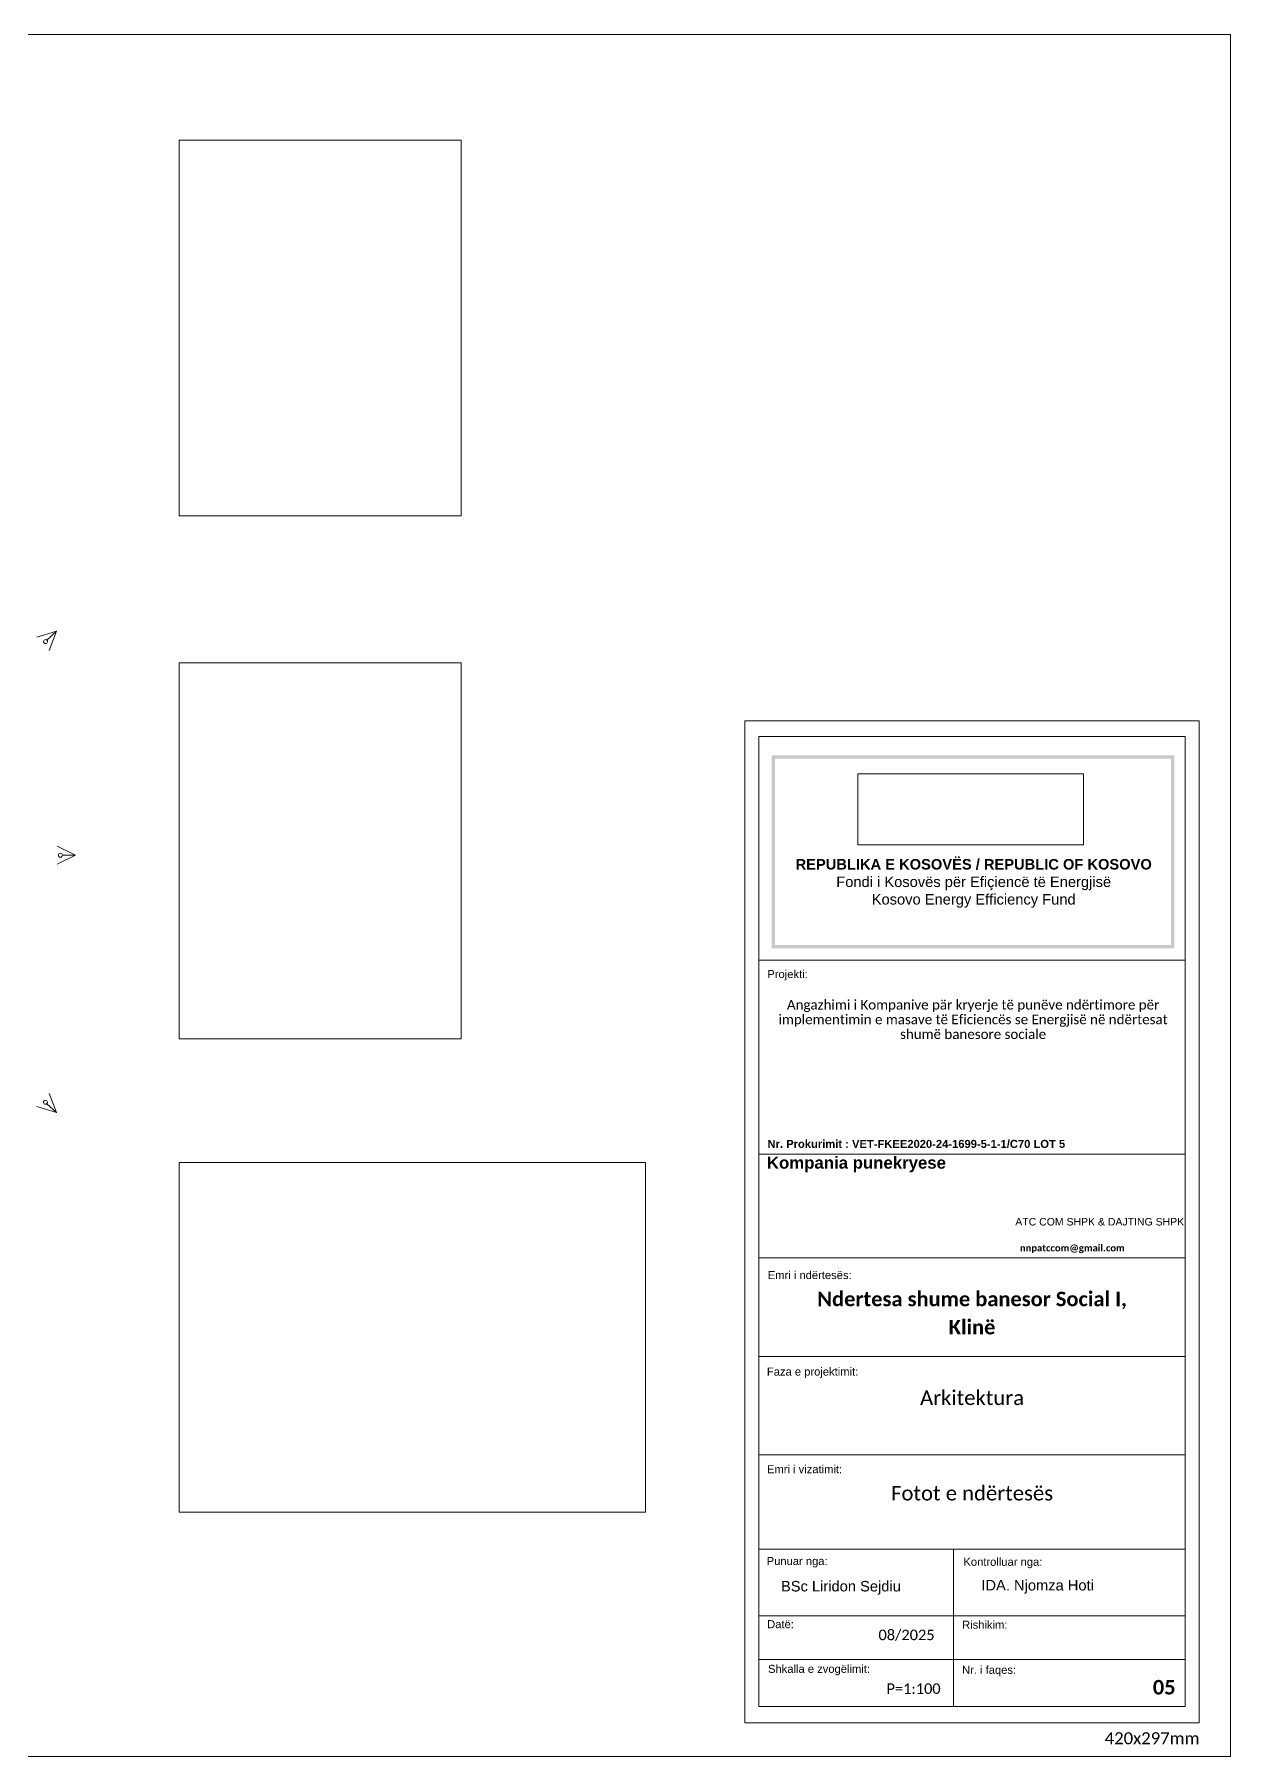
# Model space of a CAD drawing. Header units: feet. Extents: x 2583673 to 2624673, y -122443 to -93743.
# Drawn here: x 2604746 to 2624673, y -122443 to -93743 of the extents above; entities that cross this region are included whole.
import ezdxf

# ---------------------------------------------------------------- set-up
doc = ezdxf.new("R2010")
doc.units = ezdxf.units.FT
doc.header["$MEASUREMENT"] = 0
doc.header["$XCLIPFRAME"] = 0
for name, color, linetype, lineweight in [('Annotation - Text_Pen_No__1', 7, 'Continuous', 5), ('Dimensioning - General_Pen_No__41', 7, 'Continuous', 5), ('Shell - Roof_Pen_No__1', 7, 'Continuous', 5), ('Shell - Roof_Pen_No__21', 7, 'Continuous', 5)]:
    doc.layers.add(name, color=color, linetype=linetype, lineweight=lineweight)
for name, color, linetype, lineweight, true_color in [('Annotation - Text_Pen_No__61', 7, 'Continuous', 5, 0x6a6a6a), ('Drawing & Figure_Pen_No__48', 7, 'Continuous', 5, 0xa80f02), ('Shell - Roof_Pen_No__61', 7, 'Continuous', 5, 0x6a6a6a), ('Structural - Bearing_Pen_No__86', 7, 'Continuous', 5, 0x5555ff)]:
    doc.layers.add(name, color=color, linetype=linetype, lineweight=lineweight, true_color=true_color)
doc.layers.add('Drawing & Figure', color=7, linetype='Continuous')
doc.styles.add('GENERATED_STYLE_1', font='arialbd.ttf')
doc.styles.add('GENERATED_STYLE_2', font='calibri.ttf')
doc.styles.add('GENERATED_STYLE_3', font='calibrib.ttf')
doc.styles.add('GENERATED_STYLE_4', font='arial.ttf')
doc.styles.add('GENERATED_STYLE_5', font='calibril.ttf')
picture_1 = doc.add_image_def('image2.jpg', size_in_pixel=(4032, 3024))
picture_2 = doc.add_image_def('image5.jpg', size_in_pixel=(4032, 3024))
picture_3 = doc.add_image_def('image7.png', size_in_pixel=(354, 134))
picture_4 = doc.add_image_def('image8.jpg', size_in_pixel=(4032, 3024))

msp = doc.modelspace()

# ---------------------------------------------------------------- hatches: boundary and pattern name
at = {"layer": 'Structural - Bearing_Pen_No__86', "linetype": 'Continuous', "lineweight": 5, "true_color": 0x5555ff}
for points in [[(2617027, -105757), (2618298, -105757), (2618298, -105815), (2617085, -105815), (2617085, -108841), (2617027, -108841)], [(2617637, -105815), (2617637, -105757), (2623739, -105757), (2623739, -108841), (2623681, -108841), (2623681, -105815)], [(2617027, -107790), (2617085, -107790), (2617085, -108918), (2618298, -108918), (2618298, -108976), (2617027, -108976)], [(2617637, -108976), (2617637, -108918), (2623681, -108918), (2623681, -107790), (2623739, -107790), (2623739, -108976)]]:
    msp.add_hatch(color=173, dxfattribs=at).paths.add_polyline_path(points)

# ---------------------------------------------------------------- linework, layer by layer
at = {"layer": 'Drawing & Figure_Pen_No__48', "color": 14, "linetype": 'Continuous', "lineweight": 5, "true_color": 0xa80f02, "flags": 128}
for points in [[(2605115, -103689), (2604787, -103790)], [(2605115, -103689), (2604954, -103838)], [(2605115, -103689), (2604989, -104008)], [(2605430, -107420), (2605122, -107272)], [(2605430, -107420), (2605122, -107569)], [(2605430, -107420), (2605212, -107420)], [(2605115, -111710), (2604787, -111609)], [(2605115, -111710), (2604954, -111562)], [(2605115, -111710), (2604989, -111392)]]:
    msp.add_lwpolyline(points, dxfattribs=at)
for points in [[(2604897, -103859, -0.414214), (2604932, -103828, -0.414214), (2604963, -103863, -0.414214), (2604928, -103894, -0.414214)], [(2605155, -107397, -0.414214), (2605202, -107398, -0.414214), (2605201, -107445, -0.414214), (2605154, -107444, -0.414214)], [(2604897, -111540, 0.414214), (2604932, -111572, 0.414214), (2604963, -111537, 0.414214), (2604928, -111505, 0.414214)]]:
    msp.add_lwpolyline(points, format="xyb", close=True, dxfattribs=at)
at = {"layer": 'Shell - Roof_Pen_No__1', "color": 7, "linetype": 'Continuous', "lineweight": 5}
for p, q in [((2616584, -105182), (2624150, -105182)), ((2616584, -112405), (2616584, -105182)), ((2624150, -105182), (2624150, -121882)), ((2616815, -112405), (2616815, -105444)), ((2616815, -105444), (2623920, -105444)), ((2623920, -105444), (2623920, -112405)), ((2623920, -109169), (2616815, -109169)), ((2616815, -121611), (2616815, -109734)), ((2623920, -109734), (2623920, -121611)), ((2623920, -112405), (2616815, -112405)), ((2623920, -112405), (2616815, -112405)), ((2623920, -114133), (2616815, -114133)), ((2623920, -115775), (2616815, -115775)), ((2623920, -117417), (2616815, -117417)), ((2623920, -118989), (2616815, -118989)), ((2620059, -118989), (2620059, -121611)), ((2623920, -120097), (2616815, -120097)), ((2623920, -120824), (2616815, -120824)), ((2623920, -121611), (2616815, -121611)), ((2624150, -121882), (2616584, -121882))]:
    msp.add_line(p, q, dxfattribs=at)
at = {"layer": 'Shell - Roof_Pen_No__21', "color": 7, "linetype": 'Continuous', "lineweight": 5}
for p, q in [((2583673, -93743), (2624673, -93743)), ((2624673, -122443), (2624673, -93743)), ((2624673, -122443), (2624673, -93743)), ((2583673, -122443), (2624673, -122443)), ((2583673, -122443), (2624673, -122443))]:
    msp.add_line(p, q, dxfattribs=at)
at = {"layer": 'Shell - Roof_Pen_No__61', "color": 251, "linetype": 'Continuous', "lineweight": 5, "true_color": 0x6a6a6a}
msp.add_line((2616584, -121882), (2616584, -109734), dxfattribs=at)

# ---------------------------------------------------------------- texts
at = {"layer": 'Annotation - Text_Pen_No__1', "color": 7, "linetype": 'Continuous', "lineweight": 5, "style": 'GENERATED_STYLE_4'}
msp.add_text('IDA. Njomza Hoti', height=175, dxfattribs=at).set_placement((2620522, -119675))
at = {"layer": 'Annotation - Text_Pen_No__1', "color": 7, "linetype": 'Continuous', "lineweight": 5, "attachment_point": 2}
for s, insert, char_height, style in [('\\A1;REPUBLIKA E KOSOVËS / REPUBLIC OF KOSOVO\\P{\\fArial|b0|i0|c0|p34;Fondi i Kosovës për Efiçiencë të Energjisë\\PKosovo Energy Efficiency Fund\\P}', (2620394, -107485), 175, 'GENERATED_STYLE_1'), ('\\A1;ATC COM SHPK & DAJTING SHPK ', (2622494, -113467), 125, 'GENERATED_STYLE_4'), ('\\A1;Arkitektura', (2620367, -116342), 242.5, 'GENERATED_STYLE_2'), ('\\A1;Fotot e ndërtesës', (2620367, -117932), 242.5, 'GENERATED_STYLE_2'), ('\\A1;BSc Liridon Sejdiu', (2618182, -119516), 175, 'GENERATED_STYLE_4'), ('\\A1;08/2025', (2619275, -120328), 175, 'GENERATED_STYLE_2'), ('\\A1;P=1:100', (2619392, -121223), 175, 'GENERATED_STYLE_2'), ('\\A1; 05', (2623526, -121166), 242.5, 'GENERATED_STYLE_3')]:
    msp.add_mtext(s, dxfattribs=dict(at, insert=insert, char_height=char_height, style=style))
at = {"layer": 'Annotation - Text_Pen_No__1', "color": 7, "linetype": 'Continuous', "lineweight": 5, "insert": (2620384, -109833), "char_height": 160, "width": 6798, "attachment_point": 2, "line_spacing_factor": 0.919632, "style": 'GENERATED_STYLE_5'}
msp.add_mtext('\\A1;Angazhimi i Kompanive pär kryerje të punëve ndërtimore për implementimin e masave të Eficiencës se Energjisë në ndërtesat shumë banesore sociale', dxfattribs=at)
at = {"layer": 'Annotation - Text_Pen_No__1', "color": 7, "linetype": 'Continuous', "lineweight": 5, "insert": (2620367, -114695), "char_height": 242.5, "attachment_point": 2, "line_spacing_factor": 1.16153, "style": 'GENERATED_STYLE_3'}
msp.add_mtext('\\A1;Ndertesa shume banesor Social I, \\PKlinë', dxfattribs=at)
at = {"layer": 'Annotation - Text_Pen_No__61', "color": 251, "linetype": 'Continuous', "lineweight": 5, "true_color": 0x6a6a6a, "insert": (2623367, -122038), "char_height": 200, "attachment_point": 2, "style": 'GENERATED_STYLE_2'}
msp.add_mtext('\\A1;420x297mm', dxfattribs=at)
at = {"layer": 'Dimensioning - General_Pen_No__41', "color": 7, "linetype": 'Continuous', "lineweight": 5, "attachment_point": 7}
for s, insert, char_height, style in [('\\A1;Projekti:', (2616956, -109509), 133.38, 'GENERATED_STYLE_4'), ('\\A1;Nr. Prokurimit : VET-FKEE2020-24-1699-5-1-1/C70 LOT 5', (2616959, -112303), 133.37, 'GENERATED_STYLE_1'), ('\\A1;Kompania punekryese', (2616949, -112706), 200.15, 'GENERATED_STYLE_1'), ('\\A1;Emri i ndërtesës:', (2616963, -114487), 133.38, 'GENERATED_STYLE_4'), ('\\A1;Faza e projektimit:', (2616949, -116134), 133.38, 'GENERATED_STYLE_4'), ('\\A1;Emri i vizatimit:', (2616950, -117722), 133.38, 'GENERATED_STYLE_4'), ('\\A1;Punuar nga:', (2616945, -119291), 133.38, 'GENERATED_STYLE_4'), ('\\A1;Kontrolluar nga:', (2620223, -119304), 133.38, 'GENERATED_STYLE_4'), ('\\A1;Datë:', (2616953, -120305), 133.4, 'GENERATED_STYLE_4'), ('\\A1;Rishikim:', (2620201, -120314), 133.38, 'GENERATED_STYLE_4'), ('\\A1;Shkalla e zvogëlimit:', (2616968, -121088), 133.38, 'GENERATED_STYLE_4'), ('\\A1;Nr. i faqes:', (2620200, -121104), 133.38, 'GENERATED_STYLE_4')]:
    msp.add_mtext(s, dxfattribs=dict(at, insert=insert, char_height=char_height, style=style))
at = {"layer": 'Dimensioning - General_Pen_No__41', "color": 7, "linetype": 'Continuous', "lineweight": 5, "insert": (2621164, -114054), "char_height": 115, "attachment_point": 7, "line_spacing_factor": 0.922253, "style": 'GENERATED_STYLE_1'}
msp.add_mtext('\\A1;\\pt737.29,1517,2350.4,3281.9;{\\fCalibri|b1|i0|c0|p34;nnpatccom@gmail.com}', dxfattribs=at)

# ---------------------------------------------------------------- pictures from other files: only their frames are drawn
at = {"layer": 'Drawing & Figure', "linetype": 'Continuous', "lineweight": 0}
image = msp.add_image(picture_4, insert=(2607156, -95502), size_in_units=(6266, 4699), rotation=-90, dxfattribs=at)
image.set_boundary_path([(-0.5, -0.5), (4031.5, 3023.5)])
image = msp.add_image(picture_2, insert=(2607156, -104214), size_in_units=(6266, 4699), rotation=-90, dxfattribs=at)
image.set_boundary_path([(-0.5, -0.5), (4031.5, 3023.5)])
image = msp.add_image(picture_3, insert=(2618466, -107250), size_in_units=(3759, 1184), dxfattribs=at)
image.set_boundary_path([(-0.5, -0.5), (353.5, 133.5)])
image = msp.add_image(picture_1, insert=(2607156, -118368), size_in_units=(7771, 5828), dxfattribs=at)
image.set_boundary_path([(-0.5, -0.5), (4031.5, 3023.5)])

doc.saveas('drawing.dxf')
